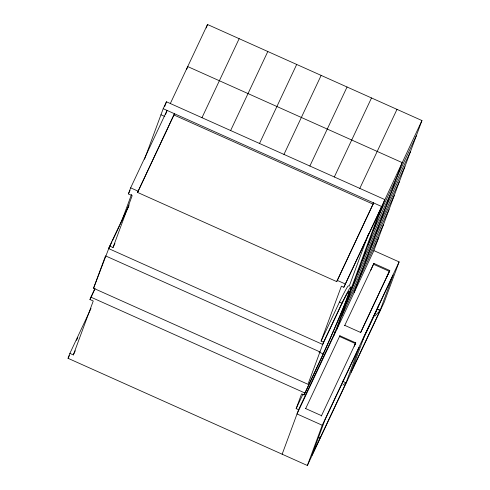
<?xml version="1.0" encoding="UTF-8"?>
<svg xmlns="http://www.w3.org/2000/svg" width="490" height="490" viewBox="0 0 490 490"><rect width="100%" height="100%" fill="white"/><g stroke="black" fill="none" stroke-linecap="round" stroke-linejoin="round"><path stroke-width="0.73" d="M282.154 454.205L298.588 409.726L296.15 408.636L301.601 393.868L304.045 394.965L322.414 355.93A62.904 2.236 -65.9 0 0 348.905 293.957A62.904 2.236 -65.9 0 0 341.91 303.157L323.541 342.192L307.983 384.295L93.547 288.255L105.515 255.866L319.952 351.912M129.097 204.979L109.699 246.054L113.006 247.536L132.19 195.608L128.405 193.911L130.646 187.842L167.078 110.422L165.583 114.47M170.324 103.519L207.509 24.5L421.945 120.546L373.888 250.611L399.105 261.905L384.227 302.159L307.371 465.5L68.055 358.312L69.874 353.388L91.017 308.455M69.874 353.388L73.322 354.932L93.247 301.007L89.946 299.531L95.023 288.218M304.045 394.965L323.155 353.915A58.365 2.07 -65.9 0 0 347.03 297.969A58.365 2.07 -65.9 0 0 341.077 305.417L322.708 344.452L108.725 248.608L109.699 246.054L93.547 288.255M121.453 221.694L131.528 194.42M144.519 159.256L163.207 108.688L166.453 101.785L384.76 199.565L336.704 329.635M164.658 106.636L166.453 101.785M137.58 192.423L174.483 113.735L137.58 192.423L336.722 281.615L373.619 202.927L336.722 281.615M186.69 69.335L187.713 66.567L402.155 162.607L354.099 292.677M206.229 27.967L207.509 24.5M323.541 342.192L321.097 341.101L341.395 286.172L343.833 287.263L380.265 209.843M343.833 287.263L421.945 120.546M349.248 286.099L368.566 233.816M333.457 336.532L381.514 206.462L163.207 108.688M339.864 335.754L339.595 336.495L355.464 343.6L355.734 342.865L339.864 335.754L305.668 408.593M307.371 465.5L322.242 425.247L399.105 261.905M354.76 345.089L355.036 344.354M343.459 380.001L342.939 381.422L346.05 382.819L311.799 455.602L324.944 420.022L359.195 347.238L346.05 382.819L342.908 385.054M360.64 332.63L389.764 270.541L373.895 263.436L344.617 325.746M362.312 340.856L377.208 309.208L378.782 304.939M354.154 346.314L355.734 342.865L321.324 416.09M370.685 270.339L373.895 263.436L373.582 264.288L389.452 271.399M386.555 277.45L389.764 270.541L360.628 332.465L344.758 325.354M128.405 193.911L130.028 190.457M108.756 248.626L111.977 241.778M112.62 240.406L119.389 226.025M120.032 224.653L123.253 217.805M123.897 216.439L127.118 209.591M113.006 247.536L114.936 243.426M89.946 299.531L94.778 289.253M68.055 358.312L69.353 355.55M76.507 340.342L77.812 337.579M73.322 354.932L75.276 350.785M201.978 117.698L239.163 38.673M230.631 130.53L267.816 51.511M259.51 143.466L296.695 64.447M283.961 154.417L321.146 75.399M309.876 166.024L347.061 86.999M334.321 176.976L371.506 97.951M359.807 188.387L396.992 109.368M379.101 214.889L416.286 135.871M321.097 341.101L339.466 302.067A62.904 2.236 -65.9 0 1 348.562 285.964M373.221 230.808L410.406 151.79M367.684 245.79L404.869 166.772M362.202 260.619L399.387 181.6M357.112 274.4L394.297 195.381M351.851 288.647L389.036 209.628M296.15 408.636L302.979 394.119M346.406 303.377L383.59 224.353M341.555 316.503L378.739 237.485M298.588 409.726L335.019 332.306L333.188 331.491M373.888 250.611L297.026 413.952L322.242 425.247M374.862 316.044L380.081 310.495L393.225 274.915L364.088 336.832L350.944 372.418L380.081 310.495L377.208 309.208M174.011 115.003L373.153 204.195M160.959 114.758L164.836 116.491M130.646 187.842L138.051 191.155M337.194 280.347L345.083 283.882M378.409 309.368L380.228 310.182M339.466 302.067L341.91 303.157M318.978 352.041L323.155 353.915M90.834 297.118L304.786 392.949M305.613 408.544L321.483 415.649M318.267 437.055L320.135 437.889M127.486 208.856A58.365 2.07 -65.9 0 1 128.87 206.076"/></g></svg>
